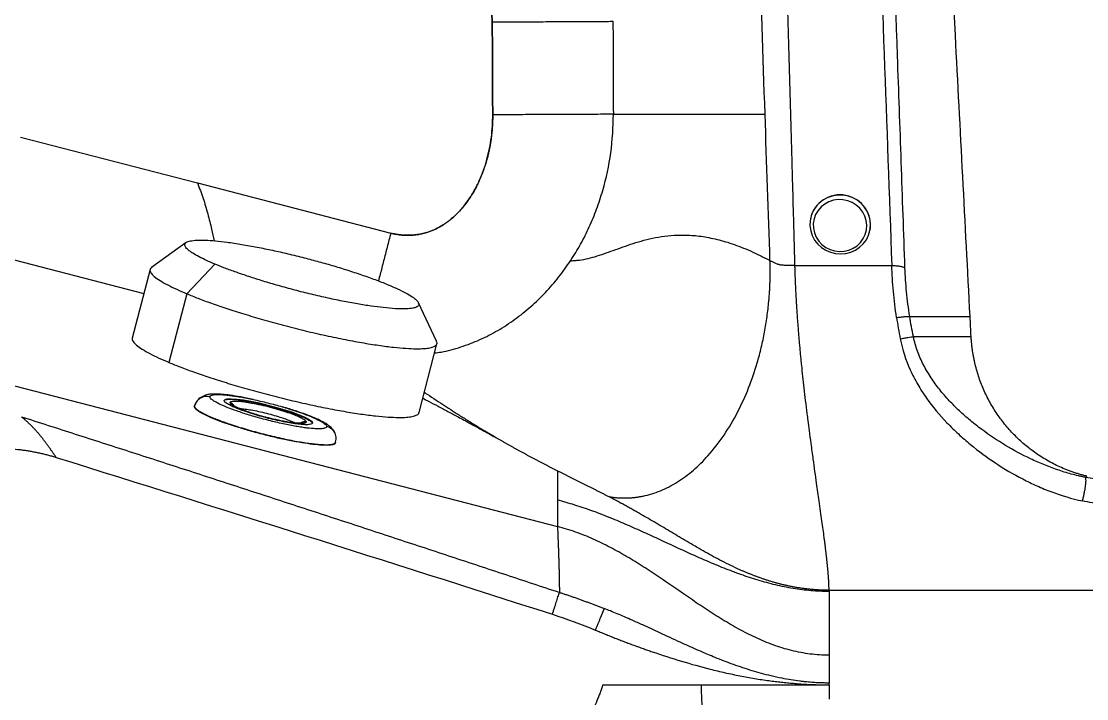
# Model space of a CAD drawing. Extents: x 527 to 611, y 788 to 934.
# Drawn here: x 566.88 to 584.43, y 820.49 to 831.64 of the extents above; entities that cross this region are included whole.
import ezdxf

# ---------------------------------------------------------------- set-up
doc = ezdxf.new("R2010")
doc.units = 0
doc.header["$MEASUREMENT"] = 0
doc.layers.add('1', color=4, linetype='Continuous')
doc.layers.add('GEOMETRY', color=3, linetype='Continuous', lineweight=25)

# ---------------------------------------------------------------- blocks, each defined once
blk = doc.blocks.new('2026_FLAIR')
at = {"layer": 'GEOMETRY'}
for p, q in [((39.797, 26.373), (42.713, 25.618)), ((42.713, 25.618), (45.898, 24.793)), ((42.713, 25.618), (45.898, 24.793)), ((52.809, 25.031), (52.809, 25.03)), ((53.791, 24.84), (53.791, 24.841)), ((42.526, 24.637), (41.959, 24.229)), ((39.301, 24.455), (41.831, 23.8)), ((42.998, 24.284), (42.537, 23.795)), ((52.554, 24.258), (54.149, 24.258)), ((41.933, 24.195), (41.64, 23.064)), ((42.537, 23.795), (42.244, 22.664)), ((46.652, 23.014), (46.354, 23.647)), ((46.365, 21.841), (46.658, 22.972)), ((38.798, 22.513), (48.642, 19.964)), ((42.66, 21.937), (42.663, 21.946)), ((42.663, 21.954), (42.661, 21.944)), ((42.666, 21.953), (42.663, 21.946)), ((42.671, 21.966), (42.666, 21.953)), ((43.151, 22.038), (43.154, 22.042)), ((44.998, 21.426), (44.997, 21.431)), ((44.989, 21.341), (44.992, 21.351)), ((48.642, 20.882), (48.642, 20.4)), ((57.342, 20.771), (57.36, 20.792)), ((48.642, 20.4), (48.642, 19.964)), ((53.116, 18.914), (60.132, 18.914)), ((49.392, 17.357), (51.016, 17.357)), ((51.016, 17.357), (53.116, 17.357))]:
    blk.add_line(p, q, dxfattribs=at)
at = {"layer": 'GEOMETRY', "flags": 128}
for points in [[(53.62, 24.56), (53.68, 24.617), (53.73, 24.683), (53.766, 24.757), (53.79, 24.835), (53.799, 24.917), (53.794, 24.999), (53.775, 25.079), (53.742, 25.155), (53.696, 25.225), (53.639, 25.287), (53.572, 25.338), (53.498, 25.378), (53.417, 25.405), (53.334, 25.418), (53.249, 25.418), (53.166, 25.403), (53.086, 25.376), (53.013, 25.335), (52.948, 25.283), (52.893, 25.221), (52.85, 25.151), (52.82, 25.075), (52.803, 24.994), (52.801, 24.912), (52.814, 24.831), (52.84, 24.752), (52.879, 24.679), (52.931, 24.613), (52.993, 24.557), (53.064, 24.511), (53.142, 24.478), (53.224, 24.457), (53.308, 24.451), (53.393, 24.458), (53.474, 24.479), (53.551, 24.513), (53.62, 24.56)], [(53.579, 24.586), (53.635, 24.639), (53.68, 24.702), (53.713, 24.771), (53.732, 24.845), (53.737, 24.922), (53.728, 24.998), (53.706, 25.072), (53.67, 25.14), (53.622, 25.202), (53.563, 25.254), (53.496, 25.296), (53.423, 25.325), (53.345, 25.342), (53.266, 25.344), (53.188, 25.333), (53.114, 25.309), (53.045, 25.271), (52.984, 25.223), (52.934, 25.165), (52.895, 25.098), (52.869, 25.026), (52.856, 24.951), (52.858, 24.874), (52.874, 24.799), (52.904, 24.727), (52.946, 24.662), (52.999, 24.605), (53.062, 24.557), (53.132, 24.522), (53.208, 24.499), (53.287, 24.489), (53.366, 24.494), (53.442, 24.512), (53.514, 24.543), (53.579, 24.586)], [(43.162, 22.053), (43.164, 22.055), (43.204, 22.066), (43.27, 22.067), (43.36, 22.061), (43.47, 22.047), (43.595, 22.025), (43.732, 21.997), (43.874, 21.963), (44.016, 21.925), (44.153, 21.884), (44.28, 21.843), (44.391, 21.801), (44.482, 21.762), (44.551, 21.726), (44.593, 21.695), (44.609, 21.67), (44.609, 21.67)]]:
    blk.add_lwpolyline(points, dxfattribs=at)
at = {"layer": 'GEOMETRY'}
blk.add_arc((53.298, 24.923), 0.5, 350.5193, 167.6245, dxfattribs=at)
for points, knots in [([(52.062, 26.749), (51.998, 28.673), (51.934, 30.611), (51.837, 33.536), (51.805, 34.514), (51.756, 35.984), (51.74, 36.475), (51.716, 37.213), (51.708, 37.459), (51.695, 37.828), (51.691, 37.951), (51.685, 38.136), (51.683, 38.198), (51.679, 38.321), (51.677, 38.382), (51.675, 38.444)], [0, 0, 0, 0, 0.5, 0.5, 0.75, 0.75, 0.875, 0.875, 0.9375, 0.9375, 0.96875, 0.96875, 0.984375, 0.984375, 1, 1, 1, 1]), ([(40.421, 38.407), (40.421, 38.374), (40.421, 38.34), (40.422, 38.272), (40.423, 38.239), (40.426, 38.138), (40.429, 38.071), (40.44, 37.87), (40.452, 37.737), (40.498, 37.339), (40.543, 37.076), (40.635, 36.686), (40.67, 36.556), (40.727, 36.363), (40.748, 36.299), (40.79, 36.171), (40.812, 36.107), (40.928, 35.79), (41.035, 35.545), (41.276, 35.069), (41.41, 34.838), (41.632, 34.504), (41.71, 34.395), (41.831, 34.233), (41.872, 34.18), (41.956, 34.074), (41.999, 34.022), (42.217, 33.765), (42.401, 33.57), (42.643, 33.34), (42.693, 33.295), (42.767, 33.227), (42.792, 33.205), (42.842, 33.161), (42.867, 33.139), (42.992, 33.027), (43.092, 32.939), (43.593, 32.495), (43.995, 32.141), (44.798, 31.434), (45.199, 31.08), (45.698, 30.635), (45.798, 30.545), (45.948, 30.411), (45.997, 30.367), (46.097, 30.277), (46.146, 30.232), (46.295, 30.097), (46.393, 30.006), (46.585, 29.82), (46.679, 29.725), (46.863, 29.53), (46.952, 29.43), (47.079, 29.276), (47.121, 29.223), (47.201, 29.116), (47.24, 29.062), (47.314, 28.951), (47.35, 28.894), (47.416, 28.778), (47.447, 28.718), (47.487, 28.626), (47.5, 28.595), (47.522, 28.532), (47.533, 28.5), (47.55, 28.436), (47.556, 28.403), (47.566, 28.337), (47.569, 28.303), (47.569, 28.269)], [0, 0, 0, 0, 0.007812, 0.007812, 0.015625, 0.015625, 0.03125, 0.03125, 0.0625, 0.0625, 0.125, 0.125, 0.15625, 0.15625, 0.171875, 0.171875, 0.1875, 0.1875, 0.25, 0.25, 0.3125, 0.3125, 0.34375, 0.34375, 0.359375, 0.359375, 0.375, 0.375, 0.4375, 0.4375, 0.453125, 0.453125, 0.460937, 0.460937, 0.46875, 0.46875, 0.5, 0.5, 0.625, 0.625, 0.75, 0.75, 0.78125, 0.78125, 0.796875, 0.796875, 0.8125, 0.8125, 0.84375, 0.84375, 0.875, 0.875, 0.90625, 0.90625, 0.921875, 0.921875, 0.9375, 0.9375, 0.953125, 0.953125, 0.96875, 0.96875, 0.976562, 0.976562, 0.984375, 0.984375, 0.992187, 0.992187, 1, 1, 1, 1]), ([(47.569, 28.269), (47.569, 28.274), (47.569, 28.286), (47.568, 28.303), (47.567, 28.319), (47.565, 28.336), (47.564, 28.353), (47.56, 28.381), (47.553, 28.419), (47.538, 28.483), (47.513, 28.563), (47.464, 28.683), (47.387, 28.834), (47.274, 29.016), (47.133, 29.211), (46.963, 29.418), (46.753, 29.65), (46.496, 29.909), (46.276, 30.115), (46.113, 30.263), (46.014, 30.352), (45.891, 30.462), (45.75, 30.589), (45.555, 30.762), (45.304, 30.986), (44.903, 31.341), (44.455, 31.736), (44.053, 32.09), (43.747, 32.36), (43.487, 32.589), (43.234, 32.813), (43.04, 32.985), (42.906, 33.104), (42.808, 33.191), (42.733, 33.258), (42.668, 33.317), (42.521, 33.455), (42.308, 33.668), (42.039, 33.969), (41.788, 34.284), (41.555, 34.613), (41.343, 34.953), (41.088, 35.423), (40.874, 35.916), (40.705, 36.425), (40.601, 36.814), (40.521, 37.207), (40.473, 37.537), (40.446, 37.803), (40.434, 37.97), (40.427, 38.104), (40.424, 38.204), (40.422, 38.305), (40.421, 38.373), (40.421, 38.407)], [0, 0, 0, 0, 0.001309, 0.00262, 0.003934, 0.005251, 0.006573, 0.0079, 0.011715, 0.015698, 0.023166, 0.031299, 0.046033, 0.062501, 0.081402, 0.102194, 0.124938, 0.154318, 0.187401, 0.195259, 0.205668, 0.21863, 0.233787, 0.249859, 0.279505, 0.312318, 0.374782, 0.419034, 0.437246, 0.470213, 0.499708, 0.516082, 0.530937, 0.541486, 0.546552, 0.55438, 0.562163, 0.593571, 0.624768, 0.656243, 0.687551, 0.718737, 0.74982, 0.81235, 0.843687, 0.875081, 0.906164, 0.93735, 0.952947, 0.968576, 0.976403, 0.984257, 0.99187, 1, 1, 1, 1]), ([(52.554, 24.258), (52.552, 24.327), (52.549, 24.465), (52.543, 24.672), (52.538, 24.879), (52.532, 25.086), (52.526, 25.294), (52.521, 25.501), (52.515, 25.709), (52.497, 26.359), (52.467, 27.454), (52.413, 29.342), (52.347, 31.585), (52.285, 33.668), (52.237, 35.236), (52.205, 36.284), (52.18, 37.072), (52.164, 37.597), (52.156, 37.86), (52.148, 38.124), (52.142, 38.299), (52.139, 38.387)], [0, 0, 0, 0, 0.014907, 0.029813, 0.044719, 0.059626, 0.074532, 0.089439, 0.104346, 0.119252, 0.229339, 0.339426, 0.522905, 0.706387, 0.779781, 0.853176, 0.92657, 0.944922, 0.963268, 0.98161, 1, 1, 1, 1]), ([(53.638, 38.387), (53.643, 38.238), (53.649, 38.088), (53.66, 37.789), (53.676, 37.341), (53.692, 36.894), (53.725, 36), (53.746, 35.405), (53.789, 34.217), (53.811, 33.624), (53.853, 32.441), (53.875, 31.851), (53.981, 28.907), (54.066, 26.572), (54.149, 24.258)], [0, 0, 0, 0, 0.03125, 0.03125, 0.0625, 0.125, 0.125, 0.25, 0.25, 0.375, 0.375, 0.5, 0.5, 1, 1, 1, 1]), ([(54.366, 24.222), (54.346, 24.801), (54.326, 25.381), (54.285, 26.544), (54.264, 27.127), (54.202, 28.88), (54.161, 30.053), (54.098, 31.821), (54.077, 32.412), (54.036, 33.596), (54.015, 34.189), (53.973, 35.377), (53.951, 35.973), (53.92, 36.867), (53.904, 37.315), (53.888, 37.763), (53.877, 38.062), (53.872, 38.212), (53.867, 38.362)], [0, 0, 0, 0, 0.125, 0.125, 0.25, 0.25, 0.5, 0.5, 0.625, 0.625, 0.75, 0.75, 0.875, 0.875, 0.9375, 0.96875, 0.96875, 1, 1, 1, 1]), ([(55.439, 23.42), (55.359, 24.954), (55.278, 26.498), (55.028, 31.269), (54.857, 34.526), (54.685, 37.812)], [0.2117102, 0.2117102, 0.2117102, 0.2117102, 0.4092624, 0.4092624, 0.8185248, 0.8185248, 0.8185248, 0.8185248]), ([(47.569, 28.269), (47.691, 28.269), (47.812, 28.27), (48.052, 28.271), (48.169, 28.272), (48.397, 28.273), (48.507, 28.274), (48.714, 28.275), (48.813, 28.275), (48.994, 28.276), (49.077, 28.276), (49.226, 28.277), (49.292, 28.278), (49.403, 28.278), (49.449, 28.278), (49.519, 28.279), (49.543, 28.279), (49.557, 28.279)], [0, 0, 0, 0, 0.125, 0.125, 0.25, 0.25, 0.375, 0.375, 0.5, 0.5, 0.625, 0.625, 0.75, 0.75, 0.875, 0.875, 1, 1, 1, 1]), ([(47.576, 26.74), (47.575, 26.996), (47.573, 27.506), (47.57, 28.015), (47.569, 28.269)], [0, 0, 0, 0, 0.502289, 1, 1, 1, 1]), ([(49.557, 28.279), (49.558, 28.024), (49.56, 27.514), (49.562, 27.004), (49.563, 26.749)], [0, 0, 0, 0, 0.5, 1, 1, 1, 1]), ([(45.898, 24.793), (45.905, 24.792), (45.92, 24.788), (45.95, 24.781), (46.004, 24.77), (46.111, 24.756), (46.266, 24.754), (46.449, 24.785), (46.624, 24.849), (46.786, 24.941), (46.932, 25.055), (47.063, 25.187), (47.177, 25.334), (47.275, 25.491), (47.386, 25.712), (47.49, 26.004), (47.562, 26.369), (47.577, 26.616), (47.576, 26.74)], [0, 0, 0, 0, 0.007812, 0.015625, 0.03125, 0.0625, 0.125, 0.1875, 0.25, 0.3125, 0.375, 0.4375, 0.5, 0.5625, 0.625, 0.75, 0.875, 1, 1, 1, 1]), ([(47.576, 26.74), (47.576, 26.728), (47.576, 26.705), (47.576, 26.671), (47.575, 26.637), (47.574, 26.602), (47.572, 26.568), (47.57, 26.534), (47.567, 26.5), (47.564, 26.467), (47.561, 26.433), (47.557, 26.4), (47.553, 26.366), (47.549, 26.333), (47.544, 26.3), (47.538, 26.267), (47.533, 26.234), (47.527, 26.201), (47.52, 26.168), (47.513, 26.136), (47.506, 26.103), (47.498, 26.071), (47.49, 26.039), (47.467, 25.955), (47.425, 25.823), (47.355, 25.648), (47.272, 25.486), (47.174, 25.331), (47.062, 25.186), (46.931, 25.053), (46.785, 24.94), (46.65, 24.863), (46.536, 24.817), (46.447, 24.789), (46.357, 24.77), (46.283, 24.761), (46.225, 24.757), (46.185, 24.756), (46.144, 24.757), (46.103, 24.759), (46.062, 24.763), (46.021, 24.768), (45.98, 24.775), (45.939, 24.783), (45.912, 24.79), (45.898, 24.793)], [0, 0, 0, 0, 0.011653, 0.023268, 0.034846, 0.046388, 0.057897, 0.069374, 0.08082, 0.092238, 0.103629, 0.114995, 0.126337, 0.137658, 0.148959, 0.160242, 0.171509, 0.182762, 0.194001, 0.20523, 0.21645, 0.227663, 0.23887, 0.250073, 0.31568, 0.378921, 0.440232, 0.500092, 0.563784, 0.625067, 0.688846, 0.74999, 0.781604, 0.812812, 0.843857, 0.874986, 0.888597, 0.902233, 0.915912, 0.929656, 0.943483, 0.957413, 0.971463, 0.985653, 1, 1, 1, 1]), ([(49.563, 26.749), (49.549, 26.749), (49.524, 26.749), (49.452, 26.748), (49.406, 26.748), (49.294, 26.748), (49.229, 26.747), (49.08, 26.747), (48.997, 26.746), (48.815, 26.745), (48.718, 26.745), (48.51, 26.744), (48.401, 26.744), (48.174, 26.743), (48.057, 26.742), (47.819, 26.741), (47.697, 26.74), (47.576, 26.74)], [0, 0, 0, 0, 0.125, 0.125, 0.25, 0.25, 0.375, 0.375, 0.5, 0.5, 0.625, 0.625, 0.75, 0.75, 0.875, 0.875, 1, 1, 1, 1]), ([(48.858, 24.339), (48.888, 24.384), (48.944, 24.473), (49.051, 24.657), (49.171, 24.894), (49.292, 25.188), (49.425, 25.592), (49.535, 26.112), (49.563, 26.537), (49.563, 26.749)], [0, 0, 0, 0, 0.0625, 0.125, 0.25, 0.375, 0.5, 0.75, 1, 1, 1, 1]), ([(49.563, 26.749), (49.574, 26.749), (49.598, 26.749), (49.646, 26.749), (49.735, 26.749), (49.877, 26.749), (50.081, 26.749), (50.291, 26.749), (50.489, 26.749), (50.653, 26.749), (50.836, 26.749), (51.037, 26.749), (51.259, 26.749), (51.502, 26.749), (51.724, 26.749), (51.914, 26.749), (52.012, 26.749), (52.062, 26.749)], [0, 0, 0, 0, 0.03125, 0.0625, 0.125, 0.25, 0.375, 0.5, 0.5625, 0.625, 0.6875, 0.75, 0.8125, 0.875, 0.9375, 0.96875, 1, 1, 1, 1]), ([(42.713, 25.618), (42.746, 25.534), (42.81, 25.366), (42.884, 25.109), (42.943, 24.873), (42.975, 24.729), (42.989, 24.666)], [0, 0, 0, 0, 0.2649778, 0.529824, 0.7947407, 1, 1, 1, 1]), ([(45.898, 24.793), (45.878, 24.716), (45.838, 24.562), (45.779, 24.335), (45.731, 24.148), (45.704, 24.043), (45.694, 24.007)], [0, 0, 0, 0, 0.284475, 0.568947, 0.853421, 1, 1, 1, 1]), ([(48.858, 24.339), (48.883, 24.339), (48.931, 24.341), (49.029, 24.351), (49.198, 24.383), (49.444, 24.462), (49.758, 24.581), (50.047, 24.674), (50.303, 24.73), (50.509, 24.757), (50.732, 24.765), (50.973, 24.749), (51.191, 24.711), (51.376, 24.664), (51.567, 24.604), (51.769, 24.525), (51.953, 24.438), (52.048, 24.39), (52.102, 24.362), (52.13, 24.347), (52.143, 24.339)], [0, 0, 0, 0, 0.03125, 0.0625, 0.125, 0.25, 0.375, 0.5, 0.5625, 0.625, 0.6875, 0.75, 0.8125, 0.84375, 0.875, 0.9375, 0.96875, 0.984375, 0.992188, 1, 1, 1, 1]), ([(42.998, 24.284), (43.047, 24.263), (43.15, 24.222), (43.33, 24.155), (43.535, 24.085), (43.765, 24.011), (44.016, 23.937), (44.282, 23.863), (44.557, 23.793), (44.832, 23.729), (45.098, 23.673), (45.349, 23.626), (45.576, 23.59), (45.788, 23.563), (45.975, 23.547), (46.129, 23.543), (46.241, 23.551), (46.317, 23.569), (46.357, 23.597), (46.363, 23.633), (46.337, 23.677), (46.276, 23.73), (46.177, 23.792), (46.041, 23.862), (45.871, 23.938), (45.671, 24.017), (45.448, 24.097), (45.21, 24.176), (44.964, 24.252), (44.718, 24.322), (44.463, 24.39), (44.207, 24.453), (43.946, 24.512), (43.691, 24.564), (43.437, 24.61), (43.206, 24.644), (43.005, 24.667), (42.837, 24.678), (42.698, 24.678), (42.593, 24.666), (42.526, 24.643), (42.499, 24.61), (42.51, 24.567), (42.556, 24.517), (42.633, 24.462), (42.736, 24.404), (42.856, 24.344), (42.952, 24.304), (42.998, 24.284)], [0, 0, 0, 0, 0.017771, 0.036602, 0.056447, 0.077224, 0.098812, 0.121051, 0.143746, 0.166677, 0.189607, 0.212303, 0.234542, 0.25613, 0.280946, 0.304395, 0.326354, 0.34746, 0.369925, 0.38977, 0.410547, 0.432135, 0.454374, 0.477069, 0.5, 0.522931, 0.545626, 0.567865, 0.589453, 0.61023, 0.630075, 0.65254, 0.673646, 0.695605, 0.719054, 0.74387, 0.765458, 0.787697, 0.810393, 0.833323, 0.856254, 0.878949, 0.901188, 0.922776, 0.943553, 0.963398, 0.982229, 1, 1, 1, 1]), ([(41.962, 24.228), (41.949, 24.217), (41.923, 24.194), (41.939, 24.143), (41.995, 24.082), (42.09, 24.014), (42.216, 23.943), (42.364, 23.87), (42.48, 23.82), (42.537, 23.795)], [0, 0, 0, 0, 0.1387237, 0.2969549, 0.450554, 0.5983821, 0.7395777, 0.8735584, 1, 1, 1, 1]), ([(46.618, 22.82), (46.655, 22.824), (46.802, 22.843), (47.053, 22.915), (47.366, 23.033), (47.664, 23.187), (47.945, 23.37), (48.207, 23.579), (48.447, 23.812), (48.667, 24.065), (48.795, 24.248), (48.858, 24.339)], [0, 0, 0, 0, 0.039792, 0.159803, 0.279818, 0.399837, 0.519862, 0.639891, 0.759925, 0.879961, 1, 1, 1, 1]), ([(49.487, 20.456), (49.495, 20.454), (49.512, 20.451), (49.536, 20.448), (49.561, 20.444), (49.586, 20.441), (49.611, 20.439), (49.636, 20.437), (49.662, 20.435), (49.687, 20.434), (49.712, 20.433), (49.738, 20.433), (49.764, 20.433), (49.789, 20.434), (49.815, 20.435), (49.841, 20.436), (49.868, 20.438), (49.894, 20.44), (49.92, 20.443), (49.946, 20.446), (49.973, 20.45), (49.999, 20.455), (50.026, 20.459), (50.091, 20.472), (50.196, 20.499), (50.339, 20.55), (50.481, 20.616), (50.665, 20.721), (50.885, 20.885), (51.146, 21.143), (51.393, 21.463), (51.616, 21.841), (51.797, 22.241), (51.92, 22.601), (52.002, 22.91), (52.056, 23.164), (52.097, 23.417), (52.119, 23.611), (52.13, 23.744), (52.136, 23.819), (52.14, 23.893), (52.143, 23.968), (52.145, 24.042), (52.146, 24.117), (52.146, 24.191), (52.146, 24.265), (52.144, 24.315), (52.143, 24.339)], [0, 0, 0, 0, 0.005628, 0.011254, 0.016879, 0.022504, 0.028132, 0.033762, 0.039397, 0.045037, 0.050685, 0.056341, 0.062007, 0.067684, 0.073373, 0.079072, 0.084782, 0.090502, 0.096232, 0.101969, 0.10771, 0.11345, 0.119184, 0.124908, 0.156191, 0.187379, 0.21877, 0.250341, 0.31285, 0.375746, 0.453821, 0.53224, 0.610304, 0.688312, 0.735426, 0.782284, 0.828838, 0.875326, 0.889104, 0.902889, 0.916688, 0.930505, 0.944346, 0.958213, 0.97211, 0.986038, 1, 1, 1, 1]), ([(52.554, 24.258), (52.542, 24.258), (52.519, 24.258), (52.484, 24.258), (52.449, 24.259), (52.415, 24.26), (52.381, 24.261), (52.351, 24.264), (52.324, 24.267), (52.302, 24.271), (52.283, 24.276), (52.262, 24.282), (52.24, 24.291), (52.216, 24.302), (52.194, 24.313), (52.174, 24.323), (52.158, 24.332), (52.148, 24.337), (52.143, 24.339)], [0, 0, 0, 0, 0.070861, 0.141384, 0.211562, 0.280943, 0.349073, 0.414738, 0.469676, 0.519286, 0.564024, 0.605147, 0.681554, 0.754756, 0.82749, 0.900771, 0.950149, 1, 1, 1, 1]), ([(53.116, 18.914), (53.116, 18.918), (53.116, 18.927), (53.116, 18.941), (53.115, 18.955), (53.115, 18.97), (53.115, 18.985), (53.114, 19), (53.113, 19.016), (53.113, 19.032), (53.112, 19.049), (53.111, 19.066), (53.11, 19.084), (53.109, 19.102), (53.107, 19.12), (53.106, 19.139), (53.105, 19.158), (53.103, 19.178), (53.101, 19.198), (53.1, 19.218), (53.098, 19.239), (53.096, 19.261), (53.094, 19.283), (53.092, 19.305), (53.089, 19.328), (53.087, 19.351), (53.085, 19.374), (53.082, 19.399), (53.079, 19.423), (53.077, 19.448), (53.074, 19.473), (53.071, 19.499), (53.068, 19.526), (53.065, 19.552), (53.062, 19.579), (53.058, 19.607), (53.055, 19.635), (53.051, 19.664), (53.048, 19.693), (53.044, 19.722), (53.04, 19.752), (53.032, 19.814), (53.019, 19.914), (52.999, 20.058), (52.977, 20.215), (52.948, 20.419), (52.908, 20.701), (52.864, 21.019), (52.824, 21.311), (52.795, 21.525), (52.774, 21.69), (52.753, 21.854), (52.731, 22.031), (52.707, 22.236), (52.686, 22.429), (52.669, 22.585), (52.657, 22.706), (52.648, 22.796), (52.64, 22.885), (52.632, 22.974), (52.624, 23.062), (52.617, 23.149), (52.61, 23.235), (52.604, 23.32), (52.597, 23.404), (52.592, 23.488), (52.586, 23.57), (52.581, 23.651), (52.576, 23.731), (52.572, 23.81), (52.568, 23.887), (52.565, 23.964), (52.561, 24.039), (52.559, 24.113), (52.556, 24.186), (52.555, 24.234), (52.554, 24.258)], [0, 0, 0, 0, 0.0058561, 0.0117394, 0.0176498, 0.0235871, 0.0295512, 0.0355419, 0.0415591, 0.0476027, 0.0536727, 0.0597688, 0.0658909, 0.0720392, 0.0782133, 0.0844134, 0.0906393, 0.096891, 0.1031684, 0.1094717, 0.1158008, 0.1221556, 0.128536, 0.1349416, 0.1413723, 0.1478276, 0.1543074, 0.1608115, 0.1673395, 0.1738913, 0.1804665, 0.1870651, 0.1936868, 0.2003314, 0.2069987, 0.2136885, 0.2204007, 0.2271352, 0.2338917, 0.2406703, 0.2474706, 0.2542924, 0.2828839, 0.3129377, 0.3444495, 0.3774113, 0.4312771, 0.4996752, 0.5428717, 0.5776531, 0.6040237, 0.6220278, 0.6557449, 0.6875283, 0.7173783, 0.7453007, 0.7591886, 0.7729619, 0.7866195, 0.8001604, 0.8135836, 0.8268878, 0.8400716, 0.8531333, 0.8660714, 0.878884, 0.8915695, 0.9041273, 0.9165577, 0.9288611, 0.9410373, 0.9530861, 0.9650073, 0.9768005, 0.9884649, 1, 1, 1, 1]), ([(54.149, 24.258), (54.171, 24.259), (54.193, 24.258), (54.235, 24.256), (54.256, 24.254), (54.294, 24.247), (54.311, 24.243), (54.342, 24.234), (54.356, 24.228), (54.366, 24.222)], [0, 0, 0, 0, 0.25, 0.25, 0.5, 0.5, 0.75, 0.75, 1, 1, 1, 1]), ([(54.228, 23.403), (54.207, 23.547), (54.189, 23.691), (54.163, 23.976), (54.154, 24.117), (54.149, 24.258)], [0, 0, 0, 0, 0.5, 0.5, 1, 1, 1, 1]), ([(54.445, 23.42), (54.423, 23.556), (54.406, 23.691), (54.38, 23.959), (54.371, 24.091), (54.366, 24.222)], [0, 0, 0, 0, 0.5, 0.5, 1, 1, 1, 1]), ([(42.537, 23.795), (42.598, 23.771), (42.723, 23.719), (42.944, 23.638), (43.196, 23.551), (43.478, 23.461), (43.785, 23.37), (44.112, 23.28), (44.448, 23.194), (44.786, 23.115), (45.113, 23.046), (45.42, 22.989), (45.699, 22.945), (45.943, 22.913), (46.15, 22.895), (46.319, 22.888), (46.449, 22.892), (46.547, 22.904), (46.617, 22.925), (46.655, 22.956), (46.666, 22.987), (46.651, 23.01), (46.647, 23.015)], [0, 0, 0, 0, 0.044856, 0.092387, 0.142478, 0.194921, 0.249412, 0.305546, 0.362832, 0.420711, 0.47859, 0.535876, 0.59201, 0.646501, 0.698944, 0.749035, 0.796566, 0.841422, 0.886278, 0.933809, 0.9839, 1, 1, 1, 1]), ([(54.228, 23.403), (54.25, 23.406), (54.272, 23.409), (54.315, 23.414), (54.335, 23.417), (54.373, 23.419), (54.391, 23.42), (54.421, 23.421), (54.434, 23.421), (54.445, 23.42)], [0, 0, 0, 0, 0.25, 0.25, 0.5, 0.5, 0.75, 0.75, 1, 1, 1, 1]), ([(54.445, 23.42), (54.493, 23.42), (54.588, 23.42), (54.73, 23.42), (54.873, 23.42), (55.015, 23.42), (55.156, 23.42), (55.298, 23.42), (55.392, 23.42), (55.439, 23.42)], [0, 0, 0, 0, 0.142857, 0.285714, 0.428571, 0.571429, 0.714286, 0.857143, 1, 1, 1, 1]), ([(55.456, 23.09), (55.453, 23.145), (55.448, 23.255), (55.442, 23.365), (55.439, 23.42)], [0, 0, 0, 0, 0.499568, 1, 1, 1, 1]), ([(41.642, 23.064), (41.641, 23.063), (41.629, 23.049), (41.649, 23.011), (41.702, 22.951), (41.798, 22.883), (41.923, 22.812), (42.071, 22.739), (42.187, 22.689), (42.244, 22.664)], [0, 0, 0, 0, 0.009459, 0.191438, 0.36809, 0.538105, 0.700492, 0.854581, 1, 1, 1, 1]), ([(54.289, 23.051), (54.311, 23.056), (54.333, 23.06), (54.375, 23.069), (54.396, 23.072), (54.434, 23.079), (54.451, 23.082), (54.482, 23.087), (54.495, 23.088), (54.505, 23.09)], [0, 0, 0, 0, 0.25, 0.25, 0.5, 0.5, 0.75, 0.75, 1, 1, 1, 1]), ([(54.289, 23.051), (54.323, 22.873), (54.379, 22.703), (54.49, 22.459), (54.531, 22.379), (54.622, 22.224), (54.67, 22.149), (54.824, 21.932), (54.937, 21.798), (55.089, 21.639), (55.12, 21.608), (55.183, 21.546), (55.215, 21.516), (55.312, 21.427), (55.378, 21.369), (55.579, 21.204), (55.718, 21.102), (56.004, 20.912), (56.152, 20.825), (56.382, 20.706), (56.46, 20.668), (56.58, 20.615), (56.62, 20.597), (56.701, 20.564), (56.742, 20.548), (56.947, 20.472), (57.115, 20.421), (57.288, 20.384)], [0, 0, 0, 0, 0.125, 0.125, 0.1875, 0.1875, 0.25, 0.25, 0.375, 0.375, 0.40625, 0.40625, 0.4375, 0.4375, 0.5, 0.5, 0.625, 0.625, 0.75, 0.75, 0.8125, 0.8125, 0.84375, 0.84375, 0.875, 0.875, 1, 1, 1, 1]), ([(57.342, 20.771), (57.332, 20.773), (57.322, 20.775), (57.302, 20.78), (57.273, 20.786), (57.243, 20.793), (57.184, 20.807), (57.145, 20.816), (57.028, 20.848), (56.952, 20.872), (56.838, 20.911), (56.801, 20.924), (56.726, 20.952), (56.689, 20.967), (56.579, 21.012), (56.507, 21.044), (56.294, 21.145), (56.156, 21.219), (55.889, 21.379), (55.758, 21.466), (55.569, 21.607), (55.506, 21.656), (55.414, 21.732), (55.384, 21.758), (55.324, 21.811), (55.294, 21.838), (55.207, 21.92), (55.15, 21.976), (55.041, 22.093), (54.988, 22.153), (54.888, 22.279), (54.84, 22.344), (54.773, 22.447), (54.751, 22.482), (54.709, 22.553), (54.69, 22.589), (54.634, 22.698), (54.601, 22.773), (54.559, 22.889), (54.546, 22.928), (54.529, 22.988), (54.524, 23.009), (54.516, 23.039), (54.513, 23.054), (54.509, 23.069), (54.507, 23.079), (54.506, 23.085), (54.505, 23.09)], [0, 0, 0, 0, 0.007812, 0.007812, 0.015625, 0.03125, 0.03125, 0.0625, 0.0625, 0.125, 0.125, 0.15625, 0.15625, 0.1875, 0.1875, 0.25, 0.25, 0.375, 0.375, 0.5, 0.5, 0.5625, 0.5625, 0.59375, 0.59375, 0.625, 0.625, 0.6875, 0.6875, 0.75, 0.75, 0.8125, 0.8125, 0.84375, 0.84375, 0.875, 0.875, 0.9375, 0.9375, 0.96875, 0.96875, 0.984375, 0.984375, 0.992187, 0.996094, 0.996094, 1, 1, 1, 1]), ([(57.36, 20.792), (57.35, 20.794), (57.329, 20.799), (57.299, 20.807), (57.269, 20.816), (57.238, 20.825), (57.208, 20.834), (57.178, 20.843), (57.149, 20.853), (57.119, 20.864), (57.089, 20.874), (57.06, 20.885), (57.031, 20.897), (56.974, 20.92), (56.891, 20.956), (56.783, 21.01), (56.678, 21.069), (56.542, 21.154), (56.381, 21.272), (56.203, 21.43), (56.042, 21.603), (55.899, 21.789), (55.774, 21.987), (55.686, 22.16), (55.626, 22.303), (55.586, 22.411), (55.552, 22.522), (55.527, 22.615), (55.51, 22.69), (55.498, 22.747), (55.488, 22.803), (55.479, 22.86), (55.471, 22.917), (55.465, 22.975), (55.46, 23.032), (55.457, 23.07), (55.456, 23.09)], [0, 0, 0, 0, 0.009522, 0.019042, 0.028563, 0.038086, 0.047612, 0.057144, 0.066683, 0.07623, 0.085788, 0.095358, 0.104943, 0.114542, 0.151223, 0.187981, 0.224909, 0.262097, 0.335786, 0.409672, 0.483109, 0.557195, 0.630862, 0.704786, 0.741595, 0.778417, 0.815324, 0.852387, 0.870878, 0.88934, 0.907782, 0.926213, 0.944641, 0.963076, 0.981526, 1, 1, 1, 1]), ([(42.244, 22.664), (42.305, 22.639), (42.43, 22.588), (42.651, 22.507), (42.903, 22.42), (43.185, 22.33), (43.492, 22.239), (43.819, 22.149), (44.156, 22.063), (44.493, 21.984), (44.82, 21.915), (45.127, 21.858), (45.406, 21.813), (45.65, 21.782), (45.857, 21.764), (46.026, 21.757), (46.156, 21.76), (46.255, 21.773), (46.322, 21.794), (46.359, 21.817), (46.36, 21.837), (46.36, 21.842)], [0, 0, 0, 0, 0.047034, 0.096873, 0.149396, 0.204385, 0.261522, 0.320382, 0.380449, 0.441138, 0.501828, 0.561895, 0.620755, 0.677891, 0.732881, 0.785404, 0.835242, 0.882277, 0.929311, 0.97915, 1, 1, 1, 1]), ([(43.632, 22.054), (43.595, 22.062), (43.49, 22.086), (43.335, 22.112), (43.194, 22.132), (43.093, 22.141), (43.02, 22.144), (42.968, 22.145), (42.9, 22.14), (42.818, 22.119), (42.747, 22.076), (42.698, 22.021), (42.683, 21.987), (42.675, 21.969)], [0, 0, 0, 0, 0.086837, 0.246613, 0.394365, 0.485767, 0.571385, 0.651896, 0.718324, 0.797983, 0.89295, 0.945524, 1, 1, 1, 1]), ([(42.918, 22.096), (42.919, 22.102), (42.922, 22.115), (42.952, 22.129), (43.01, 22.137), (43.104, 22.136), (43.216, 22.126), (43.326, 22.111), (43.42, 22.096), (43.524, 22.077), (43.636, 22.054), (43.752, 22.028), (43.872, 21.999), (43.992, 21.967), (44.109, 21.934), (44.221, 21.901), (44.325, 21.867), (44.421, 21.835), (44.532, 21.794), (44.645, 21.747), (44.742, 21.7), (44.802, 21.662), (44.835, 21.632), (44.839, 21.618), (44.841, 21.611)], [0, 0, 0, 0, 0.042389, 0.0903466, 0.144385, 0.2048017, 0.2715116, 0.3071061, 0.343986, 0.3819629, 0.4208063, 0.4602497, 0.5, 0.5397503, 0.5791937, 0.6180371, 0.656014, 0.6928939, 0.7284884, 0.7951983, 0.855615, 0.9096534, 0.957611, 1, 1, 1, 1]), ([(46.451, 22.173), (46.454, 22.17), (46.506, 22.136), (46.605, 22.07), (46.746, 21.977), (46.881, 21.889), (47.02, 21.8), (47.165, 21.709), (47.319, 21.614), (47.471, 21.522), (47.575, 21.461), (47.626, 21.431)], [0, 0, 0, 0, 0.0097667, 0.1439856, 0.272745, 0.3927598, 0.5040364, 0.6349025, 0.7614789, 0.8831705, 1, 1, 1, 1]), ([(44.985, 21.342), (44.982, 21.334), (44.975, 21.316), (44.911, 21.302), (44.805, 21.299), (44.66, 21.309), (44.484, 21.332), (44.282, 21.367), (44.063, 21.412), (43.834, 21.467), (43.605, 21.528), (43.385, 21.593), (43.181, 21.661), (43.003, 21.727), (42.855, 21.791), (42.746, 21.848), (42.675, 21.899), (42.665, 21.924), (42.66, 21.937)], [0, 0, 0, 0, 0.049226, 0.11261, 0.175995, 0.23938, 0.302765, 0.36615, 0.429535, 0.49292, 0.556305, 0.61969, 0.683075, 0.74646, 0.809845, 0.87323, 0.936615, 1, 1, 1, 1]), ([(42.918, 22.096), (42.892, 22.1), (42.851, 22.106), (42.798, 22.093), (42.758, 22.075), (42.724, 22.049), (42.686, 22.009), (42.672, 21.971), (42.663, 21.946)], [0, 0, 0, 0, 0.239457, 0.368361, 0.5, 0.631639, 0.760543, 1, 1, 1, 1]), ([(42.663, 21.946), (42.665, 21.938), (42.67, 21.92), (42.709, 21.885), (42.782, 21.839), (42.878, 21.792), (42.978, 21.749), (43.068, 21.713), (43.172, 21.675), (43.287, 21.636), (43.414, 21.595), (43.55, 21.555), (43.692, 21.515), (43.837, 21.477), (43.982, 21.442), (44.123, 21.41), (44.258, 21.382), (44.384, 21.359), (44.498, 21.341), (44.601, 21.327), (44.69, 21.317), (44.788, 21.31), (44.88, 21.309), (44.95, 21.318), (44.97, 21.33), (44.979, 21.336)], [0, 0, 0, 0, 0.044522, 0.094892, 0.151649, 0.215105, 0.249384, 0.285268, 0.322653, 0.361388, 0.401276, 0.442074, 0.483501, 0.525251, 0.567002, 0.608429, 0.649227, 0.689115, 0.72785, 0.765235, 0.801119, 0.835398, 0.898854, 0.955611, 1, 1, 1, 1]), ([(44.841, 21.611), (44.84, 21.605), (44.837, 21.592), (44.807, 21.579), (44.749, 21.571), (44.655, 21.571), (44.543, 21.581), (44.433, 21.596), (44.339, 21.612), (44.235, 21.631), (44.124, 21.653), (44.007, 21.68), (43.887, 21.709), (43.767, 21.74), (43.65, 21.773), (43.538, 21.806), (43.434, 21.84), (43.338, 21.873), (43.227, 21.914), (43.114, 21.96), (43.017, 22.008), (42.957, 22.046), (42.924, 22.075), (42.92, 22.089), (42.918, 22.096)], [0, 0, 0, 0, 0.042389, 0.0903466, 0.144385, 0.2048017, 0.2715116, 0.3071061, 0.343986, 0.3819629, 0.4208063, 0.4602497, 0.5, 0.5397503, 0.5791937, 0.6180371, 0.656014, 0.6928939, 0.7284884, 0.7951983, 0.855615, 0.9096534, 0.957611, 1, 1, 1, 1]), ([(44.606, 21.666), (44.604, 21.661), (44.599, 21.649), (44.559, 21.641), (44.493, 21.638), (44.402, 21.645), (44.292, 21.659), (44.166, 21.681), (44.028, 21.709), (43.885, 21.743), (43.742, 21.782), (43.604, 21.823), (43.477, 21.865), (43.365, 21.907), (43.273, 21.946), (43.204, 21.982), (43.16, 22.014), (43.154, 22.03), (43.151, 22.038)], [0, 0, 0, 0, 0.0492255, 0.1126105, 0.1759954, 0.2393804, 0.3027654, 0.3661503, 0.4295353, 0.4929203, 0.5563052, 0.6196902, 0.6830752, 0.7464601, 0.8098451, 0.8732301, 0.936615, 1, 1, 1, 1]), ([(43.25, 22.002), (43.251, 22.006), (43.253, 22.015), (43.272, 22.023), (43.31, 22.029), (43.371, 22.028), (43.46, 22.02), (43.577, 22.003), (43.718, 21.975), (43.872, 21.939), (44.027, 21.897), (44.168, 21.854), (44.286, 21.812), (44.377, 21.775), (44.44, 21.744), (44.479, 21.719), (44.5, 21.7), (44.503, 21.69), (44.504, 21.686)], [0, 0, 0, 0, 0.042424, 0.090421, 0.144503, 0.20497, 0.271734, 0.344151, 0.420895, 0.5, 0.579105, 0.655849, 0.728266, 0.79503, 0.855497, 0.909579, 0.957576, 1, 1, 1, 1]), ([(44.504, 21.686), (44.503, 21.682), (44.502, 21.674), (44.482, 21.665), (44.444, 21.659), (44.383, 21.66), (44.294, 21.668), (44.177, 21.685), (44.036, 21.713), (43.882, 21.749), (43.728, 21.791), (43.586, 21.834), (43.468, 21.876), (43.377, 21.913), (43.314, 21.945), (43.275, 21.969), (43.254, 21.988), (43.251, 21.998), (43.25, 22.002)], [0, 0, 0, 0, 0.042424, 0.090421, 0.144503, 0.20497, 0.271734, 0.344151, 0.420895, 0.5, 0.579105, 0.655849, 0.728266, 0.79503, 0.855497, 0.909579, 0.957576, 1, 1, 1, 1]), ([(43.321, 21.931), (43.321, 21.934), (43.319, 21.943), (43.311, 21.958), (43.299, 21.974), (43.28, 21.991), (43.262, 21.998), (43.25, 22.002)], [0, 0, 0, 0, 0.07573, 0.268267, 0.460804, 0.649387, 1, 1, 1, 1]), ([(46.425, 22.075), (46.456, 22.059), (46.541, 22.015), (46.679, 21.943), (46.842, 21.856), (46.984, 21.78), (47.093, 21.722), (47.169, 21.68), (47.24, 21.642), (47.322, 21.597), (47.414, 21.547), (47.516, 21.491), (47.588, 21.452), (47.626, 21.431)], [0, 0, 0, 0, 0.072903, 0.200673, 0.332733, 0.473486, 0.555599, 0.606706, 0.666997, 0.736472, 0.81513, 0.902973, 1, 1, 1, 1]), ([(39.813, 21.77), (39.961, 21.723), (40.257, 21.628), (40.7, 21.486), (41.144, 21.343), (41.588, 21.2), (42.031, 21.057), (42.475, 20.913), (42.918, 20.77), (43.361, 20.625), (43.804, 20.481), (44.247, 20.336), (44.69, 20.192), (45.133, 20.047), (45.576, 19.901), (46.019, 19.756), (46.462, 19.61), (46.904, 19.464), (47.347, 19.318), (47.79, 19.172), (48.232, 19.026), (48.527, 18.928), (48.675, 18.879)], [0, 0, 0, 0, 0.050001, 0.100005, 0.150008, 0.200011, 0.250013, 0.300013, 0.350011, 0.400008, 0.450004, 0.5, 0.549997, 0.599995, 0.649995, 0.699995, 0.749995, 0.799996, 0.849997, 0.899999, 0.95, 1, 1, 1, 1]), ([(40.389, 21.1), (40.385, 21.106), (40.375, 21.119), (40.361, 21.138), (40.347, 21.158), (40.334, 21.177), (40.32, 21.197), (40.306, 21.216), (40.292, 21.236), (40.278, 21.256), (40.264, 21.275), (40.25, 21.295), (40.236, 21.314), (40.222, 21.333), (40.208, 21.352), (40.194, 21.371), (40.18, 21.389), (40.166, 21.408), (40.152, 21.426), (40.138, 21.443), (40.124, 21.461), (40.11, 21.478), (40.095, 21.495), (40.081, 21.511), (40.067, 21.527), (40.053, 21.543), (40.039, 21.559), (40.024, 21.574), (40.01, 21.589), (39.996, 21.604), (39.982, 21.618), (39.968, 21.632), (39.952, 21.648), (39.933, 21.666), (39.913, 21.685), (39.892, 21.703), (39.872, 21.721), (39.852, 21.738), (39.832, 21.755), (39.819, 21.765), (39.813, 21.77)], [0, 0, 0, 0, 0.0244692, 0.0490953, 0.073859, 0.0987404, 0.1237192, 0.148775, 0.173887, 0.1990342, 0.2241955, 0.2493495, 0.2744757, 0.2995605, 0.3245953, 0.3495715, 0.3744805, 0.3993137, 0.4240623, 0.4487179, 0.4732716, 0.4977149, 0.5220391, 0.5462409, 0.5703253, 0.5942981, 0.618165, 0.6419319, 0.6656047, 0.6891895, 0.7126926, 0.7361206, 0.7594801, 0.7938139, 0.8280632, 0.8622801, 0.8965201, 0.9308431, 0.9653133, 1, 1, 1, 1]), ([(44.412, 21.662), (44.411, 21.663), (44.411, 21.664), (44.394, 21.663), (44.365, 21.663), (44.314, 21.667), (44.234, 21.677), (44.134, 21.694), (44.021, 21.717), (43.899, 21.745), (43.775, 21.778), (43.656, 21.813), (43.549, 21.848), (43.458, 21.882), (43.385, 21.913), (43.359, 21.924), (43.346, 21.93)], [0, 0, 0, 0, 0.021578, 0.055414, 0.090891, 0.165869, 0.24548, 0.328305, 0.412696, 0.499231, 0.587013, 0.674128, 0.758744, 0.839321, 0.9204, 1, 1, 1, 1]), ([(43.406, 21.904), (43.412, 21.904), (43.437, 21.904), (43.501, 21.898), (43.599, 21.883), (43.718, 21.86), (43.848, 21.83), (43.979, 21.794), (44.099, 21.757), (44.198, 21.722), (44.273, 21.691), (44.306, 21.675), (44.32, 21.667)], [0, 0, 0, 0, 0.0350386, 0.1353883, 0.2442328, 0.3595811, 0.4784794, 0.5973777, 0.712726, 0.8215705, 0.9219202, 1, 1, 1, 1]), ([(44.979, 21.495), (44.978, 21.5), (44.971, 21.53), (44.934, 21.574), (44.886, 21.62), (44.842, 21.65), (44.794, 21.679), (44.739, 21.708), (44.658, 21.746), (44.541, 21.793), (44.374, 21.853), (44.226, 21.901), (44.133, 21.927), (44.112, 21.933)], [0, 0, 0, 0, 0.019403, 0.109286, 0.195006, 0.262847, 0.3333, 0.408068, 0.487504, 0.630866, 0.78579, 0.949281, 1, 1, 1, 1]), ([(44.504, 21.686), (44.492, 21.688), (44.473, 21.69), (44.447, 21.684), (44.429, 21.676), (44.417, 21.668), (44.412, 21.662), (44.411, 21.662)], [0, 0, 0, 0, 0.373915, 0.575032, 0.780364, 0.985697, 1, 1, 1, 1]), ([(44.997, 21.426), (44.997, 21.43), (44.998, 21.447), (44.988, 21.478), (44.971, 21.517), (44.945, 21.551), (44.904, 21.588), (44.866, 21.602), (44.841, 21.611)], [0, 0, 0, 0, 0.038016, 0.201062, 0.367568, 0.534074, 0.69712, 1, 1, 1, 1]), ([(44.98, 21.335), (44.986, 21.349), (44.998, 21.377), (44.998, 21.41), (44.998, 21.426)], [0, 0, 0, 0, 0.514779, 1, 1, 1, 1]), ([(47.626, 21.431), (47.64, 21.423), (47.667, 21.408), (47.708, 21.384), (47.749, 21.36), (47.79, 21.337), (47.831, 21.314), (47.872, 21.29), (47.914, 21.267), (47.956, 21.244), (47.998, 21.221), (48.04, 21.198), (48.082, 21.175), (48.124, 21.152), (48.166, 21.129), (48.209, 21.106), (48.252, 21.083), (48.295, 21.061), (48.338, 21.038), (48.381, 21.016), (48.424, 20.993), (48.467, 20.971), (48.511, 20.948), (48.554, 20.926), (48.598, 20.904), (48.628, 20.889), (48.642, 20.882)], [0, 0, 0, 0, 0.044569, 0.088879, 0.132932, 0.176727, 0.220266, 0.263549, 0.306578, 0.349353, 0.391875, 0.434144, 0.476163, 0.517932, 0.559451, 0.600722, 0.641746, 0.682523, 0.723055, 0.763343, 0.803387, 0.84319, 0.882751, 0.922072, 0.961155, 1, 1, 1, 1]), ([(36.459, 19.329), (36.463, 19.34), (36.473, 19.362), (36.487, 19.395), (36.501, 19.427), (36.516, 19.46), (36.532, 19.492), (36.547, 19.524), (36.563, 19.555), (36.58, 19.587), (36.597, 19.618), (36.614, 19.649), (36.631, 19.68), (36.649, 19.711), (36.667, 19.742), (36.686, 19.772), (36.705, 19.802), (36.724, 19.832), (36.764, 19.892), (36.827, 19.982), (36.917, 20.098), (37.013, 20.21), (37.147, 20.351), (37.326, 20.515), (37.558, 20.69), (37.804, 20.844), (38.063, 20.974), (38.334, 21.08), (38.614, 21.162), (38.901, 21.219), (39.146, 21.245), (39.343, 21.253), (39.493, 21.252), (39.642, 21.244), (39.764, 21.232), (39.858, 21.22), (39.925, 21.21), (39.992, 21.198), (40.059, 21.185), (40.126, 21.171), (40.192, 21.155), (40.258, 21.138), (40.324, 21.12), (40.368, 21.107), (40.389, 21.1)], [0, 0, 0, 0, 0.007567, 0.015123, 0.022669, 0.030206, 0.037735, 0.045257, 0.052773, 0.060284, 0.06779, 0.075294, 0.082795, 0.090296, 0.097796, 0.105298, 0.112802, 0.120308, 0.127819, 0.158911, 0.189952, 0.221012, 0.252165, 0.313387, 0.374841, 0.435873, 0.497146, 0.558474, 0.619975, 0.681983, 0.74409, 0.77566, 0.807188, 0.83874, 0.87038, 0.884768, 0.899146, 0.913519, 0.927894, 0.942276, 0.956672, 0.971087, 0.985528, 1, 1, 1, 1]), ([(44.979, 21.336), (44.981, 21.336), (44.989, 21.34), (44.989, 21.346), (44.989, 21.352)], [0, 0, 0, 0, 0.166984, 1, 1, 1, 1]), ([(48.642, 20.882), (48.656, 20.875), (48.684, 20.861), (48.726, 20.84), (48.768, 20.819), (48.81, 20.798), (48.853, 20.777), (48.896, 20.755), (48.94, 20.734), (48.983, 20.712), (49.028, 20.69), (49.072, 20.668), (49.117, 20.645), (49.162, 20.623), (49.208, 20.6), (49.253, 20.576), (49.299, 20.553), (49.346, 20.529), (49.393, 20.505), (49.44, 20.481), (49.471, 20.464), (49.487, 20.456)], [0, 0, 0, 0, 0.0526313, 0.1052615, 0.1578911, 0.2105204, 0.2631501, 0.3157802, 0.3684115, 0.4210447, 0.4736812, 0.5263229, 0.5789678, 0.6316122, 0.6842528, 0.7368868, 0.7895138, 0.8421356, 0.8947543, 0.9473738, 1, 1, 1, 1]), ([(57.288, 20.384), (57.293, 20.401), (57.298, 20.419), (57.308, 20.457), (57.312, 20.477), (57.321, 20.517), (57.325, 20.538), (57.333, 20.579), (57.336, 20.599), (57.341, 20.637), (57.343, 20.656), (57.347, 20.689), (57.348, 20.705), (57.348, 20.731), (57.348, 20.743), (57.346, 20.761), (57.344, 20.767), (57.342, 20.771)], [0, 0, 0, 0, 0.125, 0.125, 0.25, 0.25, 0.375, 0.375, 0.5, 0.5, 0.625, 0.625, 0.75, 0.75, 0.875, 0.875, 1, 1, 1, 1]), ([(57.953, 20.711), (57.849, 20.711), (57.747, 20.716), (57.543, 20.737), (57.442, 20.752), (57.342, 20.771)], [0, 0, 0, 0, 0.5, 0.5, 1, 1, 1, 1]), ([(53.116, 18.894), (53.017, 18.894), (52.819, 18.903), (52.524, 18.94), (52.233, 19), (51.946, 19.077), (51.664, 19.17), (51.386, 19.276), (51.112, 19.39), (50.841, 19.51), (50.571, 19.634), (50.302, 19.759), (50.032, 19.883), (49.806, 19.983), (49.624, 20.06), (49.486, 20.117), (49.348, 20.171), (49.209, 20.223), (49.069, 20.272), (48.928, 20.318), (48.786, 20.361), (48.69, 20.387), (48.642, 20.4)], [0, 0, 0, 0, 0.0625, 0.125, 0.1875, 0.25, 0.3125, 0.375, 0.4375, 0.5, 0.5625, 0.625, 0.6875, 0.75, 0.78125, 0.8125, 0.84375, 0.875, 0.90625, 0.9375, 0.96875, 0.99998, 0.99998, 0.99998, 0.99998]), ([(53.116, 18.914), (53.105, 18.914), (53.083, 18.914), (53.051, 18.914), (53.018, 18.915), (52.986, 18.916), (52.954, 18.918), (52.922, 18.92), (52.891, 18.922), (52.859, 18.924), (52.828, 18.927), (52.797, 18.93), (52.766, 18.933), (52.735, 18.937), (52.704, 18.941), (52.674, 18.945), (52.644, 18.949), (52.614, 18.954), (52.584, 18.959), (52.555, 18.964), (52.526, 18.969), (52.497, 18.975), (52.468, 18.981), (52.439, 18.987), (52.411, 18.993), (52.383, 19), (52.355, 19.006), (52.327, 19.013), (52.299, 19.02), (52.272, 19.027), (52.245, 19.035), (52.218, 19.042), (52.191, 19.05), (52.165, 19.058), (52.138, 19.066), (52.112, 19.074), (52.086, 19.082), (52.06, 19.091), (52.035, 19.099), (52.009, 19.108), (51.984, 19.117), (51.959, 19.126), (51.934, 19.135), (51.91, 19.144), (51.885, 19.153), (51.861, 19.163), (51.836, 19.172), (51.812, 19.182), (51.788, 19.192), (51.765, 19.201), (51.741, 19.211), (51.718, 19.221), (51.694, 19.231), (51.671, 19.241), (51.555, 19.293), (51.351, 19.392), (51.073, 19.543), (50.807, 19.697), (50.548, 19.852), (50.294, 20.004), (50.104, 20.114), (49.975, 20.188), (49.904, 20.228), (49.834, 20.268), (49.763, 20.307), (49.694, 20.345), (49.624, 20.383), (49.555, 20.42), (49.51, 20.444), (49.487, 20.456)], [0, 0, 0, 0, 0.0070239, 0.014016, 0.0209761, 0.0279038, 0.0347987, 0.0416605, 0.0484889, 0.0552834, 0.0620438, 0.0687696, 0.0754606, 0.0821166, 0.0887372, 0.0953222, 0.1018718, 0.1083863, 0.1148661, 0.1213115, 0.1277227, 0.1341003, 0.1404446, 0.146756, 0.153035, 0.159282, 0.1654975, 0.1716819, 0.1778356, 0.1839593, 0.1900538, 0.1961198, 0.2021584, 0.2081702, 0.2141564, 0.2201176, 0.2260548, 0.2319688, 0.2378605, 0.2437307, 0.2495803, 0.25541, 0.2612207, 0.2670133, 0.2727887, 0.2785478, 0.2842914, 0.2900206, 0.2957361, 0.3014388, 0.3071298, 0.3128097, 0.3184795, 0.32414, 0.3297922, 0.4042066, 0.4788984, 0.5552069, 0.6338845, 0.7153718, 0.7996037, 0.8240342, 0.8486649, 0.8734833, 0.8984778, 0.9236375, 0.9489515, 0.974409, 1, 1, 1, 1]), ([(57.953, 20.313), (57.842, 20.313), (57.731, 20.319), (57.509, 20.343), (57.398, 20.361), (57.288, 20.384)], [0, 0, 0, 0, 0.5, 0.5, 1, 1, 1, 1]), ([(53.116, 17.844), (53.011, 17.844), (52.803, 17.858), (52.494, 17.916), (52.195, 18.009), (51.906, 18.131), (51.627, 18.273), (51.356, 18.431), (51.092, 18.6), (50.746, 18.834), (50.404, 19.073), (50.055, 19.303), (49.789, 19.468), (49.515, 19.621), (49.234, 19.759), (48.943, 19.876), (48.744, 19.938), (48.642, 19.964)], [0, 0, 0, 0, 0.0625, 0.125, 0.1875, 0.25, 0.3125, 0.375, 0.4375, 0.5, 0.625, 0.6875, 0.75, 0.8125, 0.875, 0.9375, 1, 1, 1, 1]), ([(48.642, 19.964), (48.643, 19.945), (48.645, 19.907), (48.648, 19.85), (48.65, 19.792), (48.653, 19.734), (48.655, 19.676), (48.657, 19.617), (48.659, 19.558), (48.661, 19.499), (48.663, 19.439), (48.665, 19.378), (48.667, 19.317), (48.668, 19.256), (48.67, 19.195), (48.671, 19.133), (48.672, 19.07), (48.673, 19.007), (48.674, 18.944), (48.675, 18.901), (48.675, 18.879)], [0, 0, 0, 0, 0.0555555, 0.1111112, 0.1666668, 0.2222223, 0.2777777, 0.3333328, 0.3888878, 0.4444429, 0.4999981, 0.5555538, 0.6111103, 0.6666674, 0.7222244, 0.777781, 0.8333369, 0.8888919, 0.9444462, 1, 1, 1, 1]), ([(48.56, 18.519), (48.571, 18.553), (48.581, 18.588), (48.603, 18.654), (48.613, 18.686), (48.633, 18.748), (48.642, 18.778), (48.66, 18.832), (48.668, 18.857), (48.675, 18.879)], [0, 0, 0, 0, 0.25, 0.25, 0.5, 0.5, 0.75, 0.75, 1, 1, 1, 1]), ([(48.675, 18.879), (48.694, 18.873), (48.732, 18.861), (48.789, 18.842), (48.847, 18.822), (48.904, 18.803), (48.961, 18.783), (49.017, 18.763), (49.074, 18.742), (49.131, 18.721), (49.187, 18.7), (49.244, 18.679), (49.3, 18.658), (49.356, 18.636), (49.394, 18.621), (49.413, 18.614)], [0, 0, 0, 0, 0.076909, 0.15382, 0.230733, 0.307649, 0.384567, 0.461487, 0.53841, 0.615335, 0.692263, 0.769193, 0.846125, 0.92306, 1, 1, 1, 1]), ([(49.413, 18.614), (49.411, 18.611), (49.409, 18.605), (49.405, 18.596), (49.401, 18.587), (49.398, 18.578), (49.394, 18.568), (49.39, 18.558), (49.386, 18.548), (49.381, 18.538), (49.377, 18.528), (49.373, 18.518), (49.369, 18.508), (49.364, 18.497), (49.36, 18.487), (49.356, 18.476), (49.351, 18.466), (49.345, 18.451), (49.337, 18.432), (49.328, 18.408), (49.318, 18.384), (49.307, 18.359), (49.296, 18.332), (49.286, 18.306), (49.275, 18.282), (49.269, 18.266), (49.266, 18.258)], [0, 0, 0, 0, 0.033464, 0.066571, 0.099341, 0.131791, 0.163935, 0.195783, 0.227346, 0.258629, 0.28964, 0.32039, 0.350888, 0.381146, 0.411177, 0.440993, 0.470606, 0.500027, 0.560737, 0.625019, 0.685007, 0.750012, 0.817645, 0.881844, 0.942632, 1, 1, 1, 1]), ([(53.116, 17.387), (53.103, 17.387), (53.078, 17.387), (53.038, 17.388), (52.996, 17.389), (52.951, 17.391), (52.904, 17.393), (52.855, 17.396), (52.803, 17.4), (52.748, 17.405), (52.692, 17.411), (52.556, 17.427), (52.378, 17.456), (52.116, 17.513), (51.848, 17.586), (51.54, 17.689), (51.298, 17.783), (51.093, 17.868), (50.901, 17.951), (50.639, 18.069), (50.347, 18.205), (50.085, 18.326), (49.89, 18.414), (49.75, 18.475), (49.63, 18.526), (49.519, 18.572), (49.447, 18.6), (49.413, 18.614)], [0, 0, 0, 0, 0.009445, 0.019527, 0.030245, 0.041597, 0.053582, 0.066199, 0.079447, 0.093326, 0.107837, 0.12298, 0.197684, 0.245088, 0.327454, 0.409971, 0.492572, 0.525787, 0.57899, 0.652168, 0.74533, 0.824219, 0.872655, 0.90808, 0.941108, 0.971748, 1, 1, 1, 1]), ([(49.266, 18.258), (49.293, 18.247), (49.347, 18.225), (49.428, 18.192), (49.509, 18.16), (49.588, 18.128), (49.667, 18.097), (49.746, 18.067), (49.823, 18.038), (49.9, 18.009), (49.976, 17.982), (50.052, 17.954), (50.127, 17.928), (50.338, 17.855), (50.679, 17.745), (51.081, 17.633), (51.402, 17.557), (51.647, 17.505), (51.889, 17.461), (52.082, 17.432), (52.229, 17.413), (52.329, 17.401), (52.429, 17.391), (52.529, 17.382), (52.628, 17.374), (52.726, 17.368), (52.824, 17.363), (52.922, 17.36), (53.019, 17.358), (53.084, 17.357), (53.116, 17.357)], [0, 0, 0, 0, 0.022216, 0.044204, 0.065963, 0.087494, 0.108798, 0.129875, 0.150725, 0.17135, 0.191749, 0.211924, 0.231874, 0.251601, 0.379976, 0.502051, 0.566175, 0.629015, 0.690616, 0.751026, 0.776588, 0.80199, 0.827237, 0.852334, 0.877284, 0.902092, 0.926763, 0.951301, 0.975712, 1, 1, 1, 1]), ([(53.116, 17.844), (53.116, 17.761), (53.116, 17.607), (53.116, 17.457), (53.116, 17.387)], [0.0626927, 0.0626927, 0.0626927, 0.0626927, 0.5626927, 1, 1, 1, 1]), ([(49.357, 17.256), (49.355, 17.251), (49.351, 17.241), (49.338, 17.208), (49.318, 17.159), (49.283, 17.072), (49.239, 16.963), (49.187, 16.833), (49.135, 16.702), (49.082, 16.571), (49.03, 16.441), (48.995, 16.354), (48.978, 16.31)], [0, 0, 0, 0, 0.0142441, 0.0298691, 0.0923691, 0.1548691, 0.2798691, 0.4048691, 0.5298691, 0.6548691, 0.7798691, 0.9048691, 0.9048691, 0.9048691, 0.9048691]), ([(49.392, 17.357), (49.385, 17.335), (49.374, 17.301), (49.361, 17.268), (49.357, 17.256), (49.357, 17.256)], [0.90486912, 0.90486912, 0.90486912, 0.90486912, 0.96736912, 0.99861912, 1, 1, 1, 1])]:
    blk.add_open_spline(points, degree=3, knots=knots, dxfattribs=at)
for points in [[(47.569, 28.269), (47.571, 27.759), (47.574, 27.25), (47.576, 26.74)], [(52.143, 24.339), (52.116, 25.14), (52.089, 25.943), (52.062, 26.749)], [(54.228, 23.403), (54.246, 23.286), (54.266, 23.169), (54.289, 23.051)], [(54.505, 23.09), (54.482, 23.199), (54.462, 23.31), (54.445, 23.42)], [(54.505, 23.09), (54.824, 23.09), (55.141, 23.09), (55.456, 23.09)], [(43.161, 22.046), (43.173, 22.05), (43.196, 22.058), (43.264, 22.059), (43.354, 22.053), (43.465, 22.039), (43.591, 22.017), (43.728, 21.988), (43.871, 21.954), (44.015, 21.916), (44.152, 21.875), (44.28, 21.833), (44.392, 21.791), (44.484, 21.751), (44.552, 21.715), (44.597, 21.684), (44.603, 21.668), (44.606, 21.66)], [(40.389, 21.1), (43.116, 20.25), (45.839, 19.389), (48.56, 18.519)], [(53.116, 18.914), (53.116, 18.907), (53.116, 18.901), (53.116, 18.894)], [(53.116, 18.894), (53.116, 18.529), (53.116, 18.179), (53.116, 17.844)], [(48.56, 18.519), (48.799, 18.443), (49.034, 18.354), (49.266, 18.258)], [(53.116, 17.357), (53.116, 17.367), (53.116, 17.377), (53.116, 17.387)], [(51.108, 16.31), (51.106, 16.324), (51.102, 16.362), (51.089, 16.45), (51.074, 16.564), (51.057, 16.699), (51.041, 16.85), (51.027, 17.013), (51.018, 17.183), (51.016, 17.299), (51.016, 17.357)], [(53.116, 17.357), (53.116, 17.347), (53.116, 17.328), (53.116, 17.298), (53.116, 17.269), (53.116, 17.24), (53.116, 17.211), (53.116, 17.181), (53.116, 17.153), (53.116, 17.133), (53.116, 17.124)]]:
    blk.add_open_spline(points, degree=3, dxfattribs=at)

msp = doc.modelspace()

# ---------------------------------------------------------------- block references
at = {"layer": '1'}
msp.add_blockref('2026_FLAIR', (527.067, 803.363), dxfattribs=at)

doc.saveas('drawing.dxf')
